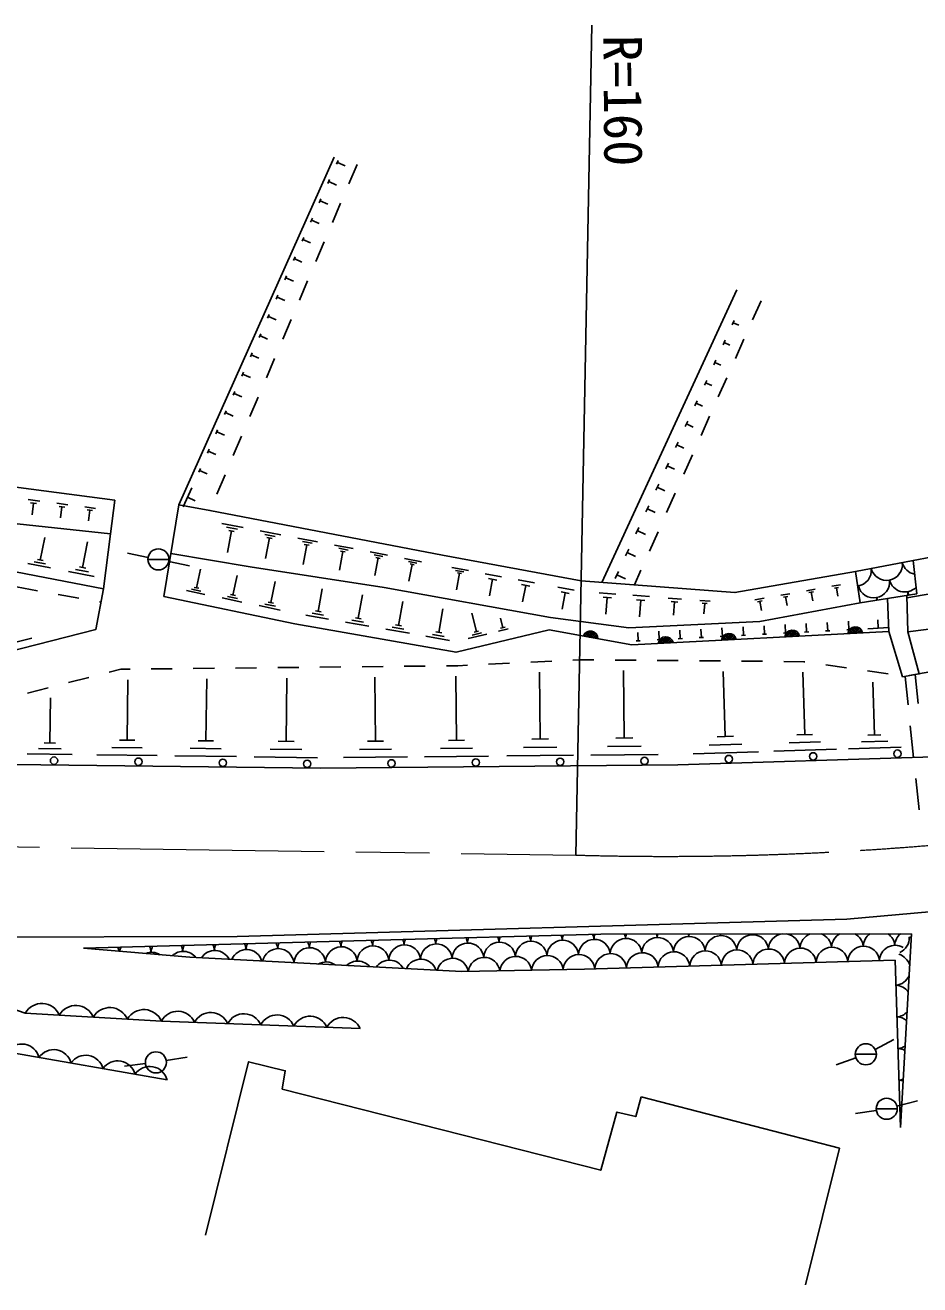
# Model space of a CAD drawing. Units: millimetres, scale not verified. Extents: x 40000 to 680000, y 20000 to 380000.
# Drawn here: x 209747 to 252160, y 248769 to 308500 of the extents above; entities that cross this region are included whole.
import ezdxf
from ezdxf.enums import TextEntityAlignment as Align

# ---------------------------------------------------------------- set-up
doc = ezdxf.new("R2010")
doc.units = ezdxf.units.MM
doc.header["$LTSCALE"] = 1000
doc.linetypes.add('CHAIN', pattern=[18.5, 12, -1.5, 3.5, -1.5])
for name, color, linetype, lineweight in [('M-BGD', 7, 'Continuous', 25), ('M-BGD-EXST', 7, 'Continuous', 25), ('M-BMK', 2, 'CHAIN', 13), ('M-BMK-SRVR', 3, 'Continuous', 25)]:
    doc.layers.add(name, color=color, linetype=linetype, lineweight=lineweight)
doc.styles.add('ＭＳ ゴシック', font='')
doc.styles.get('ＭＳ ゴシック').set_extended_font_data('MS Gothic')

msp = doc.modelspace()

# ---------------------------------------------------------------- linework, layer by layer
at = {"layer": 'M-BGD'}
for p, q in [((217025, 285751), (224395, 302237)), ((224505, 301905), (224587, 302088)), ((224546, 301996), (224911, 301833)), ((225484, 301901), (225093, 300981)), ((224097, 300992), (224178, 301175)), ((224138, 301083), (224503, 300920)), ((223689, 300079), (223770, 300262)), ((223729, 300170), (224095, 300007)), ((224701, 300061), (224310, 299140)), ((223281, 299166), (223362, 299349)), ((223321, 299258), (223686, 299094)), ((222872, 298253), (222954, 298436)), ((222913, 298345), (223278, 298181)), ((223919, 298220), (223527, 297300)), ((222464, 297340), (222546, 297523)), ((222505, 297432), (222870, 297268)), ((222056, 296427), (222138, 296610)), ((222097, 296519), (222462, 296356)), ((223136, 296380), (222745, 295459)), ((221648, 295515), (221730, 295697)), ((237084, 282080), (243486, 295949)), ((221689, 295606), (222054, 295443)), ((244639, 295436), (244232, 294523)), ((221240, 294602), (221321, 294784)), ((221281, 294693), (221646, 294530)), ((222353, 294539), (221962, 293619)), ((243271, 294290), (243365, 294494)), ((243318, 294392), (243573, 294274)), ((220832, 293689), (220913, 293871)), ((220872, 293780), (221238, 293617)), ((242835, 293345), (242934, 293559)), ((242884, 293452), (243152, 293329)), ((243824, 293610), (243417, 292696)), ((220423, 292776), (220505, 292958)), ((220464, 292867), (220829, 292704)), ((221571, 292699), (221180, 291778)), ((242394, 292390), (242497, 292614)), ((242446, 292502), (242725, 292373)), ((220015, 291863), (220097, 292045)), ((220056, 291954), (220421, 291791)), ((241949, 291425), (242056, 291659)), ((242003, 291542), (242295, 291407)), ((243010, 291783), (242603, 290870)), ((219607, 290950), (219689, 291133)), ((219648, 291041), (220013, 290878)), ((220788, 290858), (220397, 289938)), ((241498, 290450), (241611, 290694)), ((241555, 290572), (241859, 290431)), ((219199, 290037), (219281, 290220)), ((219240, 290128), (219605, 289965)), ((241044, 289464), (241161, 289718)), ((242195, 289957), (241788, 289043)), ((218791, 289124), (218872, 289307)), ((218832, 289215), (219197, 289052)), ((241102, 289591), (241420, 289445)), ((220006, 289018), (219614, 288097)), ((240584, 288469), (240706, 288733)), ((240645, 288601), (240975, 288448)), ((218383, 288211), (218464, 288394)), ((218424, 288303), (218789, 288139)), ((241381, 288130), (240973, 287217)), ((217975, 287298), (218056, 287481)), ((218015, 287390), (218381, 287226)), ((240119, 287462), (240246, 287737)), ((240183, 287600), (240526, 287441)), ((219223, 287177), (218832, 286257)), ((239650, 286446), (239782, 286731)), ((217240, 285655), (217648, 286568)), ((217444, 286112), (217809, 285948)), ((239716, 286588), (240072, 286424)), ((240566, 286303), (240159, 285390)), ((209886, 286010), (210440, 285937)), ((210006, 285854), (210283, 285817)), ((210145, 285835), (210072, 285282)), ((211246, 285831), (211773, 285761)), ((211360, 285682), (211624, 285647)), ((211492, 285664), (211423, 285137)), ((212579, 285655), (213081, 285589)), ((216325, 281401), (217025, 285751)), ((239176, 285418), (239312, 285714)), ((239244, 285566), (239614, 285395)), ((212688, 285513), (212939, 285480)), ((212814, 285497), (212747, 284995)), ((251841, 283108), (263376, 285356)), ((219067, 284871), (220085, 284676)), ((219297, 284695), (219806, 284598)), ((219527, 284519), (219332, 283502)), ((219400, 284544), (219654, 284495)), ((220891, 284522), (221867, 284334)), ((221111, 284353), (221600, 284259)), ((238696, 284380), (238838, 284686)), ((238767, 284533), (239150, 284356)), ((239752, 284477), (239344, 283563)), ((210463, 283137), (210672, 284214)), ((212467, 282784), (212702, 283996)), ((221332, 284184), (221145, 283207)), ((221210, 284207), (221454, 284160)), ((222678, 284179), (223605, 284001)), ((222888, 284019), (223351, 283930)), ((223097, 283859), (222919, 282932)), ((222981, 283881), (223213, 283836)), ((224415, 283846), (225292, 283678)), ((210598, 283111), (210328, 283163)), ((224613, 283694), (225052, 283610)), ((224811, 283543), (224643, 282665)), ((224702, 283564), (224921, 283522)), ((226102, 283523), (226931, 283364)), ((226289, 283379), (226704, 283300)), ((226477, 283236), (226318, 282406)), ((226373, 283256), (226580, 283216)), ((227730, 283211), (228534, 283056)), ((238212, 283331), (238359, 283648)), ((238285, 283489), (238682, 283306)), ((210949, 282764), (209873, 282972)), ((210706, 282950), (210168, 283055)), ((213014, 282363), (211802, 282598)), ((212741, 282574), (212135, 282691)), ((212618, 282754), (212315, 282813)), ((217875, 281819), (218058, 282701)), ((227912, 283072), (228314, 282994)), ((228093, 282932), (227939, 282128)), ((227993, 282952), (228194, 282913)), ((229977, 282783), (230764, 282637)), ((230155, 282648), (230549, 282575)), ((230236, 282531), (230432, 282495)), ((237723, 282270), (237874, 282599)), ((238937, 282650), (238629, 281960)), ((249119, 282596), (251841, 283108)), ((249119, 282596), (249327, 281107)), ((252012, 281537), (251841, 283108)), ((219597, 281475), (219792, 282412)), ((221389, 281121), (221598, 282126)), ((230334, 282513), (230188, 281726)), ((231555, 282490), (232335, 282346)), ((231714, 282259), (232104, 282187)), ((231909, 282223), (231764, 281443)), ((233125, 282199), (233897, 282056)), ((233282, 281970), (233668, 281899)), ((233475, 281935), (233332, 281162)), ((237798, 282434), (238209, 282245)), ((247992, 281891), (248395, 281961)), ((209339, 281860), (210323, 281684)), ((211307, 281508), (212292, 281332)), ((218270, 281507), (217388, 281690)), ((218072, 281663), (217631, 281755)), ((217985, 281796), (217764, 281842)), ((220017, 281144), (219080, 281339)), ((219807, 281310), (219339, 281407)), ((219714, 281451), (219480, 281500)), ((223638, 280701), (223828, 281780)), ((225538, 280375), (225733, 281485)), ((234996, 281852), (235769, 281709)), ((235154, 281623), (235540, 281552)), ((235347, 281587), (235203, 280815)), ((236964, 281588), (237755, 281526)), ((237146, 281374), (237542, 281344)), ((237344, 281359), (237283, 280567)), ((238551, 281465), (239346, 281404)), ((240225, 281336), (240858, 281287)), ((245571, 281466), (245993, 281540)), ((245695, 281379), (245906, 281416)), ((245801, 281398), (245875, 280975)), ((246786, 281679), (247199, 281752)), ((246907, 281594), (247114, 281630)), ((247011, 281612), (247083, 281199)), ((248110, 281807), (248312, 281843)), ((248211, 281825), (248282, 281421)), ((249327, 281107), (252012, 281537)), ((213276, 281156), (213343, 281144)), ((221840, 280765), (220834, 280974)), ((221615, 280943), (221112, 281047)), ((221515, 281095), (221264, 281147)), ((227449, 280041), (227647, 281165)), ((229356, 279705), (229553, 280823)), ((238735, 281251), (239132, 281220)), ((238933, 281235), (238872, 280440)), ((240371, 281165), (240688, 281141)), ((240529, 281153), (240480, 280520)), ((241728, 281219), (242216, 281182)), ((241841, 281088), (242085, 281069)), ((241963, 281079), (241925, 280591)), ((244346, 281252), (244778, 281328)), ((244473, 281163), (244689, 281201)), ((244581, 281182), (244657, 280750)), ((224130, 280336), (223051, 280526)), ((223884, 280519), (223345, 280614)), ((223773, 280677), (223503, 280725)), ((226044, 279999), (224934, 280195)), ((225791, 280187), (225236, 280285)), ((225676, 280350), (225399, 280399)), ((231136, 279741), (230926, 280620)), ((232390, 279927), (232283, 280377)), ((247795, 279780), (247774, 280180)), ((248794, 279832), (248773, 280232)), ((250192, 279906), (250171, 280305)), ((227962, 279662), (226838, 279859)), ((227706, 279852), (227144, 279950)), ((227590, 280017), (227309, 280066)), ((229611, 279515), (229052, 279614)), ((229496, 279680), (229216, 279729)), ((231629, 279626), (230749, 279416)), ((231383, 279683), (230943, 279578)), ((231246, 279767), (231026, 279714)), ((232642, 279868), (232192, 279761)), ((232503, 279954), (232278, 279900)), ((238807, 279309), (238786, 279709)), ((239806, 279362), (239785, 279761)), ((240804, 279414), (240784, 279813)), ((241803, 279466), (241782, 279866)), ((242802, 279518), (242781, 279918)), ((243900, 279576), (243700, 279566)), ((243800, 279571), (243779, 279970)), ((244899, 279628), (244699, 279618)), ((244799, 279623), (244778, 280023)), ((245897, 279681), (245698, 279670)), ((245798, 279675), (245777, 280075)), ((246896, 279733), (246696, 279723)), ((246796, 279728), (246775, 280127)), ((247895, 279785), (247695, 279775)), ((248893, 279838), (248694, 279827)), ((250691, 279932), (249692, 279879)), ((210062, 279432), (208083, 278936)), ((229866, 279326), (228747, 279523)), ((238907, 279314), (238707, 279304)), ((239906, 279367), (239706, 279356)), ((240904, 279419), (240705, 279409)), ((241903, 279471), (241703, 279461)), ((242902, 279524), (242702, 279513)), ((233713, 278297), (234712, 278347)), ((235711, 278396), (236029, 278412)), ((236029, 278412), (236710, 278406)), ((237710, 278397), (238710, 278388)), ((239710, 278379), (240710, 278370)), ((241710, 278362), (242710, 278353)), ((213736, 277817), (214283, 277957)), ((214283, 277957), (214718, 277962)), ((215718, 277972), (216718, 277983)), ((217718, 277993), (218718, 278004)), ((219718, 278014), (220718, 278025)), ((221718, 278035), (222718, 278046)), ((223718, 278056), (224718, 278067)), ((225718, 278078), (226718, 278088)), ((227717, 278099), (228717, 278109)), ((229717, 278120), (230254, 278125)), ((230254, 278125), (230717, 278148)), ((231716, 278198), (232714, 278247)), ((234155, 274654), (234125, 277817)), ((238149, 274699), (238119, 277894)), ((242940, 274768), (242842, 277852)), ((243710, 278344), (244710, 278335)), ((245710, 278326), (246670, 278317)), ((246702, 274857), (246608, 277818)), ((246670, 278317), (246709, 278312)), ((247699, 278168), (248689, 278024)), ((249678, 277880), (250668, 277736)), ((251656, 277656), (252641, 277831)), ((211798, 277323), (212767, 277570)), ((214581, 274596), (214617, 277461)), ((218314, 274567), (218351, 277500)), ((222118, 274536), (222156, 277540)), ((226353, 274548), (226324, 277584)), ((230192, 274585), (230163, 277624)), ((250006, 274846), (249927, 277347)), ((251604, 276267), (251461, 277621)), ((252084, 276331), (251939, 277706)), ((209860, 276828), (210829, 277076)), ((210914, 274463), (210941, 276606)), ((243326, 274780), (242555, 274756)), ((247072, 274868), (246332, 274845)), ((250319, 274856), (249693, 274836)), ((251866, 273781), (251709, 275273)), ((211447, 274188), (210375, 274201)), ((211182, 274459), (210646, 274466)), ((215292, 274229), (213860, 274247)), ((214939, 274592), (214223, 274601)), ((219043, 274191), (217576, 274209)), ((218681, 274562), (217948, 274571)), ((222865, 274151), (221363, 274170)), ((222494, 274531), (221743, 274541)), ((227116, 274176), (225598, 274161)), ((226733, 274552), (225974, 274545)), ((230955, 274213), (229436, 274198)), ((230572, 274589), (229812, 274582)), ((234950, 274266), (233368, 274251)), ((234551, 274658), (233760, 274650)), ((238952, 274308), (237355, 274292)), ((238549, 274703), (237750, 274695)), ((243723, 274407), (242181, 274358)), ((247454, 274510), (245974, 274463)), ((251276, 274261), (248776, 274181)), ((250641, 274553), (249391, 274514)), ((211979, 273913), (209836, 273940)), ((216004, 273862), (213139, 273898)), ((219772, 273815), (216838, 273852)), ((223611, 273766), (220607, 273804)), ((227878, 273804), (224842, 273775)), ((231719, 273840), (228680, 273811)), ((235745, 273878), (232581, 273848)), ((239754, 273916), (236560, 273886)), ((244506, 274046), (241423, 273948)), ((248207, 274163), (245245, 274069)), ((252128, 271295), (251971, 272786)), ((251253, 256224), (251765, 265417)), ((251253, 256224), (250997, 264168)), ((238947, 257677), (248356, 255254)), ((248356, 255254), (246740, 248769))]:
    msp.add_line(p, q, dxfattribs=at)
for points in [[(79342, 306892), (92562, 299039), (92689, 299039), (92774, 298912), (108790, 290124), (118494, 285454), (126164, 281548), (132310, 280992), (139345, 278400), (148456, 274790), (169986, 269008), (186008, 266791), (207160, 265248), (219792, 265281), (248704, 266106), (257564, 266904)], [(193662, 288280), (194661, 288230), (195393, 288191), (197513, 288147), (214001, 285972)], [(286229, 287380), (278543, 285811), (263675, 283447), (251546, 281344)], [(192457, 285010), (194035, 285903), (197257, 286155), (213796, 284379)], [(213460, 281767), (213796, 284379), (214001, 285972)], [(217025, 285751), (218505, 285488), (229535, 283374), (236102, 282156)], [(193610, 284247), (195435, 283040), (202809, 283833), (213460, 281767)], [(234654, 280418), (226760, 281832), (220419, 282814), (216653, 283442)], [(236102, 282156), (243393, 281592), (249119, 282596)], [(251586, 279735), (264479, 281379), (276406, 282321), (284932, 281216), (287573, 281088)], [(201081, 276778), (213100, 279846), (213460, 281767)], [(234594, 279821), (230175, 278764), (222538, 280109), (216325, 281401)], [(251543, 281462), (251586, 279735), (252132, 277740), (251337, 277599)], [(249327, 281107), (244570, 280225), (238361, 279918), (234654, 280418)], [(251341, 277600), (250700, 279756), (250636, 281316)], [(250700, 279756), (238512, 279118), (234594, 279821)], [(286656, 279109), (279875, 277796), (264950, 274995), (258868, 274225), (252808, 273809), (240687, 273425), (223747, 273264), (209167, 273449), (204139, 274441)], [(212508, 264734), (229993, 265199), (237031, 265394), (251765, 265417)], [(250997, 264168), (236263, 263736), (230452, 263619), (217552, 264302), (212508, 264734)], [(225622, 260919), (216208, 261271), (209747, 261656), (206577, 262760), (203727, 264025)], [(216472, 258485), (208883, 259814), (205905, 259734), (195697, 256372)], [(218298, 251123), (220339, 259345), (222077, 258920), (221930, 258046)], [(221930, 258046), (237037, 254203), (237802, 256958), (238692, 256745), (238947, 257677)]]:
    msp.add_lwpolyline(points, dxfattribs=at)
for centre in [(211115, 273624), (215115, 273574), (219115, 273523), (223114, 273472), (227110, 273496), (231110, 273534), (235109, 273572), (239109, 273610), (243104, 273701), (247102, 273828), (251100, 273955)]:
    msp.add_circle(centre, 175, dxfattribs=at)
for centre, radius, start, end in [((249110, 282647), 752, 278.14364, 6.71048), ((250584, 282924), 752, 194.61022, 6.71048), ((252058, 283202), 752, 194.61022, 258.74626), ((249976, 282097), 752, 194.61022, 6.71048), ((251450, 282375), 752, 194.61022, 314.68619), ((248502, 281820), 752, 350.86975, 6.71048), ((249369, 281271), 752, 357.17314, 6.71048), ((250843, 281548), 752, 194.61022, 204.22843), ((250843, 281548), 752, 353.99358, 6.71048), ((252317, 281826), 752, 194.61022, 207.45644), ((236544, 279416), 354, 358.62483, 161.03001), ((236544, 279416), 283, 0.84887, 158.80597), ((236544, 279416), 212, 4.5952, 155.05965), ((236544, 279416), 142, 12.30693, 147.34792), ((243111, 279305), 354, 11.79626, 174.20143), ((243111, 279305), 283, 14.02029, 171.9774), ((246107, 279462), 354, 11.79626, 174.20143), ((246107, 279462), 283, 14.02029, 171.9774), ((246107, 279462), 212, 17.76662, 168.23107), ((246107, 279462), 142, 25.47835, 160.51934), ((246107, 279462), 100, 35.79601, 150.20168), ((249103, 279619), 354, 11.79626, 174.20143), ((249103, 279619), 283, 14.02029, 171.9774), ((249103, 279619), 212, 17.76662, 168.23107), ((249103, 279619), 142, 25.47835, 160.51934), ((249103, 279619), 100, 35.79601, 150.20168), ((236544, 279416), 100, 22.62459, 137.03025), ((240115, 279148), 354, 11.79626, 174.20143), ((240115, 279148), 283, 14.02029, 171.9774), ((240115, 279148), 212, 17.76662, 168.23107), ((240115, 279148), 142, 25.47835, 160.51934), ((240115, 279148), 100, 35.79601, 150.20168), ((243111, 279305), 212, 17.76662, 168.23107), ((243111, 279305), 142, 25.47835, 160.51934), ((243111, 279305), 100, 35.79601, 150.20168), ((229966, 264901), 752, 5.62796, 24.87247), ((231466, 264945), 752, 158.49951, 177.72822), ((231466, 264945), 752, 5.62796, 24.67131), ((232965, 264989), 752, 158.70038, 177.72822), ((232965, 264989), 752, 5.62796, 24.47045), ((234464, 265032), 752, 158.90094, 177.72822), ((234464, 265032), 752, 5.62796, 24.26988), ((235964, 265076), 752, 159.10121, 177.72822), ((235964, 265076), 752, 5.62796, 24.06961), ((237463, 265120), 752, 159.3012, 177.72822), ((237463, 265120), 752, 5.62796, 21.45877), ((238962, 265164), 752, 162.08652, 177.72822), ((239733, 264486), 752, 5.62796, 177.72822), ((238962, 265164), 752, 5.62796, 18.09508), ((240462, 265208), 752, 165.38713, 177.72822), ((241232, 264530), 752, 5.62796, 177.72822), ((240462, 265208), 752, 5.62796, 14.79447), ((241961, 265252), 752, 168.63852, 177.72822), ((242731, 264574), 752, 5.62796, 177.72822), ((241961, 265252), 752, 5.62796, 11.54308), ((243460, 265296), 752, 171.85291, 177.72822), ((244231, 264618), 752, 5.62796, 177.72822), ((243460, 265296), 752, 5.62796, 8.32869), ((244960, 265340), 752, 175.04136, 177.72822), ((245730, 264662), 752, 97.72332, 177.72822), ((245730, 264662), 752, 5.62796, 82.45828), ((247229, 264706), 752, 110.7213, 177.72822), ((247229, 264706), 752, 5.62796, 69.4603), ((248729, 264750), 752, 118.3755, 177.72822), ((248729, 264750), 752, 5.62796, 61.8061), ((250228, 264794), 752, 124.46826, 177.72822), ((250228, 264794), 752, 5.62796, 55.71334), ((251727, 264838), 752, 129.73085, 177.72822), ((250911, 265217), 752, 294.34495, 2.44005), ((251586, 265990), 752, 275.79686, 283.05607), ((251635, 264490), 752, 80.80688, 87.89712), ((211974, 264374), 752, 27.71236, 28.96883), ((213473, 264417), 752, 154.42574, 157.01756), ((213473, 264417), 752, 13.18426, 28.61673), ((214973, 264461), 752, 154.77674, 170.40535), ((214973, 264461), 752, 5.62796, 28.26573), ((216472, 264505), 752, 155.12666, 177.72822), ((216472, 264505), 752, 5.62796, 27.91581), ((217971, 264549), 752, 155.47552, 177.72822), ((218742, 263872), 752, 26.19388, 147.74322), ((217971, 264549), 752, 5.62796, 27.56694), ((219471, 264593), 752, 155.82335, 177.72822), ((220241, 263915), 752, 15.8994, 158.0377), ((219471, 264593), 752, 5.62796, 27.21911), ((220970, 264637), 752, 156.17017, 177.72822), ((221740, 263959), 752, 6.21073, 167.72637), ((220970, 264637), 752, 5.62796, 26.8723), ((222469, 264681), 752, 156.51599, 177.72822), ((223240, 264003), 752, 5.62796, 177.15252), ((222469, 264681), 752, 5.62796, 26.52648), ((223969, 264725), 752, 156.86084, 177.72822), ((224739, 264047), 752, 5.62796, 177.72822), ((223969, 264725), 752, 5.62796, 26.18162), ((225468, 264769), 752, 157.20475, 177.72822), ((226238, 264091), 752, 5.62796, 177.72822), ((225468, 264769), 752, 5.62796, 25.83772), ((226967, 264813), 752, 157.54772, 177.72822), ((227738, 264135), 752, 5.62796, 177.72822), ((226967, 264813), 752, 5.62796, 25.49475), ((228467, 264857), 752, 157.88978, 177.72822), ((229237, 264179), 752, 5.62796, 177.72822), ((228467, 264857), 752, 5.62796, 25.15269), ((229966, 264901), 752, 158.23095, 177.72822), ((230736, 264223), 752, 5.62796, 177.72822), ((232236, 264267), 752, 5.62796, 177.72822), ((233735, 264311), 752, 5.62796, 177.72822), ((235234, 264355), 752, 5.62796, 177.72822), ((236734, 264399), 752, 5.62796, 177.72822), ((238233, 264443), 752, 5.62796, 177.72822), ((243501, 263897), 752, 5.62796, 177.72822), ((245001, 263941), 752, 5.62796, 177.72822), ((246500, 263984), 752, 5.62796, 177.72822), ((247999, 264028), 752, 5.62796, 177.72822), ((249499, 264072), 752, 5.62796, 177.72822), ((250998, 264116), 752, 60.55903, 177.72822), ((215743, 263784), 752, 58.30017, 111.90164), ((217242, 263828), 752, 37.66598, 133.4921), ((224010, 263326), 752, 54.4111, 119.526), ((225509, 263369), 752, 39.73671, 134.20039), ((227008, 263413), 752, 27.98035, 145.95675), ((228508, 263457), 752, 17.54126, 156.39584), ((230007, 263501), 752, 9.46841, 166.15714), ((231507, 263545), 752, 8.41996, 173.89497), ((233006, 263589), 752, 7.37396, 174.94097), ((234505, 263633), 752, 6.33004, 175.9849), ((236005, 263677), 752, 5.62796, 177.0271), ((237504, 263721), 752, 5.62796, 177.72822), ((239003, 263765), 752, 5.62796, 177.72822), ((240503, 263809), 752, 5.62796, 177.72822), ((242002, 263853), 752, 5.62796, 177.72822), ((250959, 263718), 752, 15.986, 74.13752), ((250959, 263718), 752, 275.79686, 337.63408), ((251008, 262219), 752, 36.51583, 87.89712), ((210531, 261204), 904, 23.16006, 150.03211), ((212146, 261108), 904, 23.16006, 150.03211), ((213761, 261012), 904, 23.16006, 150.03211), ((215376, 260916), 904, 23.16006, 150.03211), ((216979, 260876), 866, 22.87465, 152.83991), ((218548, 260817), 866, 22.87465, 152.83991), ((220117, 260758), 866, 22.87465, 152.83991), ((251008, 262219), 752, 275.79686, 317.10424), ((221686, 260700), 866, 22.87465, 152.83991), ((223255, 260641), 866, 22.87465, 152.83991), ((224824, 260582), 866, 22.87465, 152.83991), ((251056, 260720), 752, 50.35758, 87.89712), ((209582, 259343), 844, 14.10548, 146.0303), ((211100, 259077), 844, 14.10548, 146.0303), ((251056, 260720), 752, 275.79686, 303.2625), ((251104, 259220), 752, 62.04007, 87.89712), ((212618, 258811), 844, 14.10548, 146.0303), ((214136, 258546), 844, 14.10548, 146.0303), ((215654, 258280), 844, 14.10548, 146.0303), ((251104, 259220), 752, 275.79686, 291.58001), ((251153, 257721), 752, 72.69929, 87.89712), ((251153, 257721), 752, 275.79686, 280.92079), ((251201, 256222), 752, 82.87545, 87.89712)]:
    msp.add_arc(centre, radius, start, end, dxfattribs=at)
at = {"layer": 'M-BGD-EXST'}
for p, q in [((215574, 283265), (214593, 283460)), ((215564, 283168), (216564, 283168)), ((216554, 283066), (217533, 282861)), ((250046, 259931), (250932, 260395)), ((215447, 259257), (214455, 259136)), ((216437, 259398), (217424, 259558)), ((249132, 259531), (248190, 259195)), ((249103, 259699), (250103, 259699)), ((251076, 257242), (252044, 257494)), ((250098, 257042), (249108, 256895)), ((250092, 257116), (251092, 257116))]:
    msp.add_line(p, q, dxfattribs=at)
for centre in [(216064, 283168), (249603, 259699), (215944, 259318), (250592, 257116)]:
    msp.add_circle(centre, 500, dxfattribs=at)
at = {"layer": 'M-BMK'}
msp.add_line((193424, 269765), (235849, 269147), dxfattribs=at)
msp.add_arc((240106, 418982), 149896, 268.37272, 279.79675, dxfattribs=at)
at = {"layer": 'M-BMK-SRVR'}
msp.add_line((235849, 269147), (236614, 308500), dxfattribs=at)

# ---------------------------------------------------------------- texts
at = {"layer": 'M-BMK-SRVR', "style": 'ＭＳ ゴシック'}
msp.add_text('R=160', height=1833, rotation=270.471, dxfattribs=at).set_placement((238073, 308039), align=Align.MIDDLE_LEFT)

doc.saveas('drawing.dxf')
